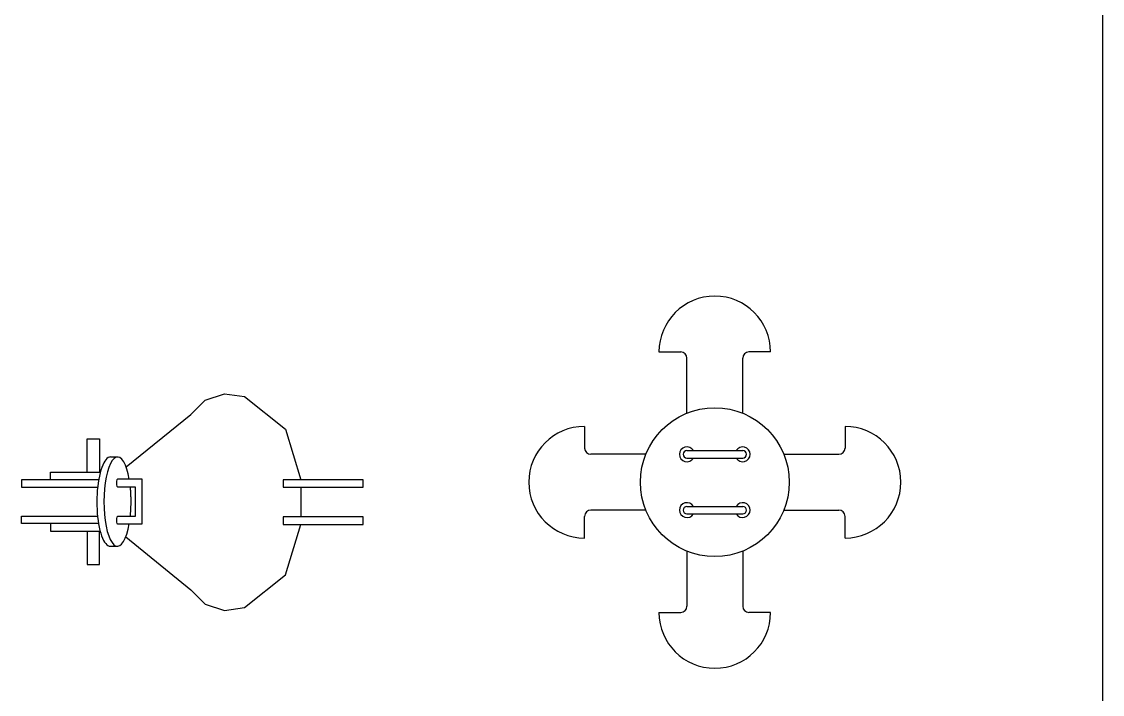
# Model space of a CAD drawing. Header units: millimetres. Extents: x 1089 to 46270, y 1624 to 35257.
# Drawn here: x 1094.841 to 1097.746, y 1652.005 to 1653.813 of the extents above; entities that cross this region are included whole.
import ezdxf

# ---------------------------------------------------------------- set-up
doc = ezdxf.new("R2010")
doc.units = ezdxf.units.MM
doc.layers.add('www.cad-blocks.net', color=7, linetype='Continuous')

# ---------------------------------------------------------------- blocks, each defined once
blk = doc.blocks.new('A$C39BF2B47')
at = {"linetype": 'ByBlock'}
for p, q in [((0.35, 0.85), (0.4083, 0.85)), ((0.65, 0.85), (0.5917, 0.85)), ((0.425, 0.6854), (0.425, 0.8333)), ((0.575, 0.6854), (0.575, 0.8333)), ((0.15, 0.65), (0.15, 0.5917)), ((0.85, 0.65), (0.85, 0.5917)), ((0.425, 0.585), (0.575, 0.585)), ((0.3146, 0.575), (0.1667, 0.575)), ((0.425, 0.565), (0.575, 0.565)), ((0.6854, 0.575), (0.8333, 0.575)), ((0.15, 0.35), (0.15, 0.4083)), ((0.3146, 0.425), (0.1667, 0.425)), ((0.425, 0.435), (0.575, 0.435)), ((0.425, 0.415), (0.575, 0.415)), ((0.6854, 0.425), (0.8333, 0.425)), ((0.85, 0.35), (0.85, 0.4083)), ((0.425, 0.3146), (0.425, 0.1667)), ((0.575, 0.3146), (0.575, 0.1667)), ((0.35, 0.15), (0.4083, 0.15)), ((0.65, 0.15), (0.5917, 0.15))]:
    blk.add_line(p, q, dxfattribs=at)
blk.add_circle((0.5, 0.5), 0.2, dxfattribs=at)
for centre, radius, start, end in [((0.5, 0.85), 0.15, 0, 180), ((0.4083, 0.8333), 0.0167, 0, 90), ((0.5917, 0.8333), 0.0167, 90, 180), ((0.15, 0.5), 0.15, 90, 270), ((0.85, 0.5), 0.15, 270, 90), ((0.1667, 0.5917), 0.0167, 180, 270), ((0.425, 0.575), 0.02, 30, 330), ((0.425, 0.575), 0.01, 90, 270), ((0.575, 0.575), 0.02, 210, 150), ((0.575, 0.575), 0.01, 270, 90), ((0.8333, 0.5917), 0.0167, 270, 0), ((0.425, 0.425), 0.02, 30, 330), ((0.575, 0.425), 0.02, 210, 150), ((0.1667, 0.4083), 0.0167, 90, 180), ((0.425, 0.425), 0.01, 90, 270), ((0.575, 0.425), 0.01, 270, 90), ((0.8333, 0.4083), 0.0167, 0, 90), ((0.5, 0.15), 0.15, 180, 0), ((0.4083, 0.1667), 0.0167, 270, 0), ((0.5917, 0.1667), 0.0167, 180, 270)]:
    blk.add_arc(centre, radius, start, end, dxfattribs=at)
blk = doc.blocks.new('FORMAT')
at = {"layer": 'www.cad-blocks.net', "color": 155, "true_color": 0x546d8e}
blk.add_line((9.1214, 31.9304), (9.1214, 1.1711), dxfattribs=at)

msp = doc.modelspace()

# ---------------------------------------------------------------- linework, layer by layer
at = {"linetype": 'ByBlock'}
for p, q in [((1095.0804, 1652.6434), (1095.0994, 1652.6434)), ((1095.592, 1652.5623), (1095.592, 1652.4823)), ((1095.0798, 1652.4034), (1095.0988, 1652.4034))]:
    msp.add_line(p, q, dxfattribs=at)
for points in [[(1095.1222, 1652.6169), (1095.2962, 1652.758), (1095.3348, 1652.7964), (1095.3864, 1652.8135), (1095.4402, 1652.8058), (1095.5505, 1652.7178), (1095.5923, 1652.5823)], [(1095.0174, 1652.6023), (1095.0174, 1652.6923), (1095.0504, 1652.6923), (1095.0504, 1652.6023)], [(1095.0804, 1652.6434), (1095.0772, 1652.6429), (1095.074, 1652.6416), (1095.0709, 1652.6393), (1095.0679, 1652.6362), (1095.0649, 1652.6322), (1095.0621, 1652.6274), (1095.0594, 1652.6217), (1095.0569, 1652.6154), (1095.0545, 1652.6083), (1095.0523, 1652.6006), (1095.0504, 1652.5923), (1095.0486, 1652.5834), (1095.0471, 1652.5741), (1095.0459, 1652.5645), (1095.0449, 1652.5545), (1095.0442, 1652.5442), (1095.0437, 1652.5339), (1095.0436, 1652.5234), (1095.0437, 1652.5129), (1095.0441, 1652.5026), (1095.0448, 1652.4923), (1095.0457, 1652.4823), (1095.0469, 1652.4727), (1095.0483, 1652.4634), (1095.05, 1652.4545), (1095.0519, 1652.4462), (1095.0541, 1652.4385), (1095.0564, 1652.4314), (1095.0589, 1652.4251), (1095.0616, 1652.4194), (1095.0644, 1652.4146), (1095.0674, 1652.4106), (1095.0704, 1652.4075), (1095.0735, 1652.4052), (1095.0766, 1652.4039), (1095.0798, 1652.4034)], [(1095.1309, 1652.5834), (1095.1279, 1652.5978), (1095.1244, 1652.6107), (1095.1203, 1652.6217), (1095.1158, 1652.6306), (1095.1109, 1652.6373), (1095.1058, 1652.6416), (1095.1005, 1652.6433), (1095.0952, 1652.6426), (1095.09, 1652.6393), (1095.0849, 1652.6336), (1095.0802, 1652.6255), (1095.0759, 1652.6153), (1095.0721, 1652.6032), (1095.0688, 1652.5893), (1095.0662, 1652.5741), (1095.0642, 1652.5578), (1095.0631, 1652.5408), (1095.0626, 1652.5234), (1095.063, 1652.506), (1095.0641, 1652.489), (1095.0659, 1652.4727), (1095.0685, 1652.4575), (1095.0717, 1652.4436), (1095.0755, 1652.4315), (1095.0797, 1652.4213), (1095.0844, 1652.4132), (1095.0894, 1652.4075), (1095.0946, 1652.4042), (1095.0999, 1652.4035), (1095.1052, 1652.4052), (1095.1103, 1652.4095), (1095.1153, 1652.4162), (1095.1198, 1652.4251), (1095.124, 1652.4361), (1095.1276, 1652.449), (1095.1306, 1652.4634)], [(1094.9194, 1652.5823), (1094.9194, 1652.6023), (1095.0528, 1652.6023)], [(1095.0485, 1652.5823), (1094.8414, 1652.5823), (1094.8414, 1652.5623), (1095.0456, 1652.5623)], [(1095.1334, 1652.4834), (1095.1337, 1652.4855), (1095.1339, 1652.4877), (1095.1341, 1652.4899), (1095.1343, 1652.4921), (1095.1345, 1652.4942), (1095.1346, 1652.4964), (1095.1348, 1652.4987), (1095.1349, 1652.5009), (1095.1351, 1652.5031), (1095.1352, 1652.5053), (1095.1353, 1652.5076), (1095.1354, 1652.5098), (1095.1354, 1652.5121), (1095.1355, 1652.5143), (1095.1356, 1652.5166), (1095.1356, 1652.5189), (1095.1356, 1652.5211), (1095.1356, 1652.5234), (1095.1356, 1652.5257), (1095.1356, 1652.5279), (1095.1356, 1652.5302), (1095.1355, 1652.5325), (1095.1355, 1652.5347), (1095.1354, 1652.537), (1095.1354, 1652.5392), (1095.1353, 1652.5415), (1095.1352, 1652.5437), (1095.135, 1652.5459), (1095.1349, 1652.5481), (1095.1348, 1652.5504), (1095.1346, 1652.5526), (1095.1344, 1652.5548), (1095.1343, 1652.5569), (1095.1341, 1652.5591), (1095.1339, 1652.5613), (1095.1336, 1652.5634)], [(1095.0485, 1652.4645), (1094.8414, 1652.4645), (1094.8414, 1652.4845), (1095.0456, 1652.4845)], [(1094.9194, 1652.4645), (1094.9194, 1652.4445), (1095.0528, 1652.4445)], [(1095.0174, 1652.4445), (1095.0174, 1652.3545), (1095.0504, 1652.3545), (1095.0504, 1652.4445)], [(1095.1213, 1652.4285), (1095.2962, 1652.2867), (1095.3347, 1652.2483), (1095.3863, 1652.2312), (1095.4402, 1652.2389), (1095.5505, 1652.3268), (1095.592, 1652.4623)]]:
    msp.add_lwpolyline(points, dxfattribs=at)
for points in [[(1095.0991, 1652.5834), (1095.0976, 1652.5821), (1095.0965, 1652.5784), (1095.0961, 1652.5734), (1095.0965, 1652.5684), (1095.0976, 1652.5647), (1095.0991, 1652.5634), (1095.1465, 1652.5634), (1095.1465, 1652.4834), (1095.0991, 1652.4834), (1095.0976, 1652.4821), (1095.0965, 1652.4784), (1095.0961, 1652.4734), (1095.0965, 1652.4684), (1095.0976, 1652.4647), (1095.0991, 1652.4634), (1095.1658, 1652.4634), (1095.1658, 1652.5834), (1095.0991, 1652.5834)], [(1095.5444, 1652.5823), (1095.5444, 1652.5623), (1095.7592, 1652.5623), (1095.7592, 1652.5823), (1095.5444, 1652.5823)], [(1095.5444, 1652.4823), (1095.5444, 1652.4623), (1095.7592, 1652.4623), (1095.7592, 1652.4823), (1095.5444, 1652.4823)]]:
    msp.add_lwpolyline(points, close=True, dxfattribs=at)

# ---------------------------------------------------------------- block references
for name, p in [('FORMAT', (1088.6246, 1623.6908)), ('A$C39BF2B47', (1096.2044, 1652.0756))]:
    msp.add_blockref(name, p)

doc.saveas('drawing.dxf')
